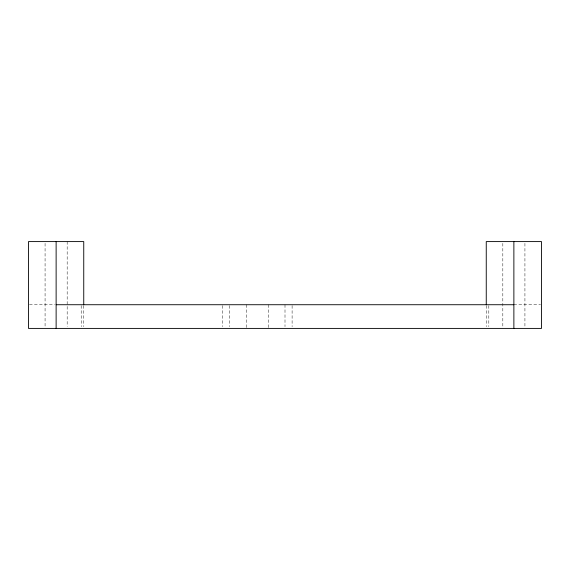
<?xml version="1.0" encoding="UTF-8"?>
<svg xmlns="http://www.w3.org/2000/svg" width="570" height="570" viewBox="0 0 570 570"><rect width="100%" height="100%" fill="white"/><g stroke="black" fill="none" stroke-linecap="round" stroke-linejoin="round"><path stroke-width="0.43" stroke-dasharray="2.85 2.14" d="M29.441 304.729L54.692 304.729M513.876 304.729L540.559 304.729M524.927 243.362L524.927 326.653M502.826 243.362L502.826 326.653M488.811 305.606L488.811 326.653M486.253 305.606L486.253 326.653M292.104 305.606L292.104 326.653M285 304.729L285 326.653M268.427 304.729L268.427 328.406M246.326 304.729L246.326 328.406M229.753 305.606L229.753 326.653M222.663 305.606L222.649 326.653M83.747 305.606L83.747 326.653M81.189 305.606L81.225 326.653M67.175 241.594L67.175 326.653M45.073 243.362L45.073 326.653"/><path stroke-width="0.85" d="M56.124 304.729L513.876 304.729M513.876 241.594L513.876 328.406M486.253 304.729L486.253 241.594L541.5 241.594L541.5 328.406L28.5 328.406L28.5 241.594L83.747 241.594L83.747 304.729M56.124 241.594L56.124 328.406"/></g></svg>
